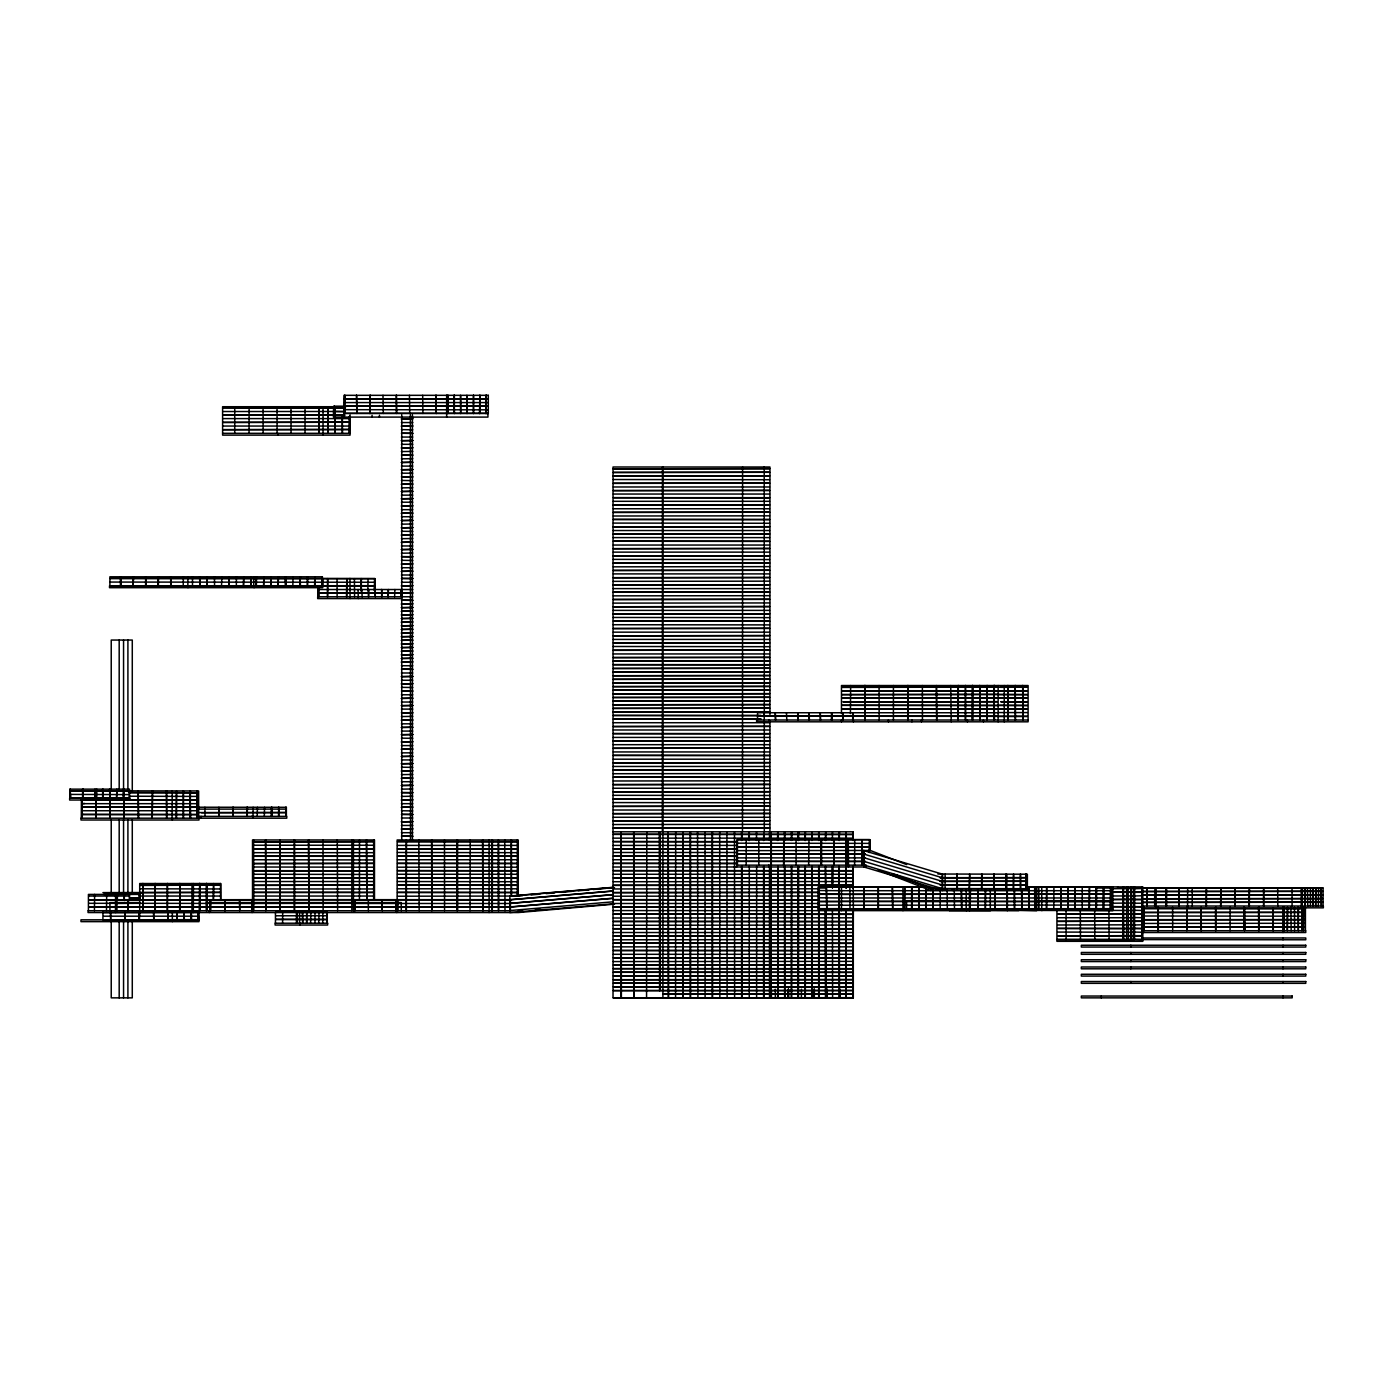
<?xml version="1.0" encoding="UTF-8"?>
<svg xmlns="http://www.w3.org/2000/svg" width="1393" height="1393" viewBox="0 0 1393 1393"><rect width="100%" height="100%" fill="white"/><g stroke="black" fill="none" stroke-linecap="round" stroke-linejoin="round"><path stroke-width="1.5" d="M129.566 798.224L129.566 789.152L70.016 789.152L70.538 798.224L70.19 789.152L70.016 798.224M81.995 818.196L81.995 799.338M82.971 798.224L82.622 789.152L82.587 798.241M94.428 910.743L94.637 894.41M96.1 799.338L96.117 818.196M106.477 910.743L106.704 894.41M109.803 789.152L109.943 798.224L109.559 789.152M109.96 818.179L110.239 799.338L110.151 818.179M110.535 919.815L110.535 911.44L110.813 919.815M117.151 900.244L117.151 894.41M124.308 894.41L124.343 900.54L124.047 894.41M125.126 919.815L125.196 911.44M139.126 919.815L139.509 912.554L139.492 919.815M139.492 892.6L139.439 900.261L139.196 892.6M142.974 883.528L142.8 910.743L142.835 883.528M145.865 576.806L145.952 585.896M152.586 790.963L152.237 818.179L152.377 790.963M153.456 911.44L153.77 919.815L153.77 911.44M154.989 883.528L155.337 910.743M158.489 576.806L158.332 585.896L158.123 576.806M166.376 790.963L166.655 818.196L166.638 790.963M171.026 576.806L171.043 585.878M176.511 818.179L176.511 790.963L176.18 818.196M177.12 919.815L177.259 911.44L177.05 919.815M179.61 910.743L179.976 883.528M183.493 818.179L183.476 790.963M183.98 919.815L184.259 911.44M184.102 911.44L184.346 919.815M191.99 910.743L191.99 883.528M192.495 585.878L192.495 576.806M199.391 910.743L199.756 883.528L199.721 910.743M199.861 576.806L199.861 585.896L199.634 576.806M206.356 910.743L206.686 883.528M210.117 910.743L210.169 899.669M210.447 899.861L210.308 910.743L210.239 899.861M213.268 900.244L213.599 883.528L213.529 900.244M221.522 585.878L221.87 576.806M223.42 418.596L349.399 418.596M224.952 899.861L224.761 910.743L224.726 899.843M229.201 576.806L228.818 585.896M234.721 433.31L234.738 407.905M239.474 899.861L239.718 910.743L239.666 899.861M243.427 585.878L243.775 576.806L243.496 585.878M249.051 433.31L249.121 407.905M253.561 839.962L253.805 910.569M257.217 816.368L257.409 807.296M263.138 433.31L263.068 407.905M271.757 816.368L271.757 807.296M277.103 433.31L277.033 407.905M278.844 816.368L278.844 807.296M280.063 910.743L280.167 839.962L279.836 910.743M290.998 407.905L291.067 433.31M292.843 585.878L293 576.806M294.341 910.743L294.306 839.962M294.567 910.743L294.532 839.962M300.383 576.806L300 585.878M302.594 923.211L302.507 912.45L302.769 923.211M305.032 433.31L305.032 407.905M306.86 923.228L306.686 912.45L306.53 923.211M310.569 923.211L310.918 912.45M318.597 596.779L318.492 586.697L318.771 596.779M319.189 433.31L318.91 407.905L319.276 433.31M322.114 576.806L322.271 585.896L321.887 576.806L322.271 585.896L322.41 576.806L109.89 576.806L109.89 585.878M322.706 923.211L322.863 912.45M323.002 839.962L323.124 910.743M326.78 912.45L327.111 923.211L327.111 912.45L326.972 923.211L326.885 912.45L275.779 912.154L326.937 912.154L326.763 923.211L327.042 912.45M327.372 596.779L327.703 578.617M327.634 578.617L327.703 596.779M328.069 433.31L327.877 407.888L328.139 433.31M334.477 406.216L334.372 415.288L334.146 406.216M334.964 433.31L334.982 407.905L334.999 433.31L335.313 416.368M337.28 839.962L337.611 910.743M342.103 416.368L342.382 433.31L342.417 416.368M344.367 417.099L344.663 395.316M346.474 596.779L346.805 578.617L346.84 596.779M349.208 433.31L349.556 416.368M349.434 416.368L349.399 433.119M351.837 910.743L351.907 839.962M354.571 596.779L354.414 578.617M360.961 590.719L361.344 578.617L361.327 590.719M361.867 589.518L362.128 596.779M368.065 578.617L367.804 590.719M368.379 596.779L368.431 589.518M368.344 910.743L368.344 899.861M370.05 413.477L370.277 395.316M369.859 413.477L370.085 395.316M373.637 900.017L373.829 839.962M375.1 589.518L375.309 596.779L374.839 578.617L374.578 590.719L374.525 578.617L110.256 578.443L375.083 578.617L375.083 590.719M374.856 578.617L374.491 590.719M381.63 596.779L381.63 589.518M381.856 596.761L381.717 589.518M382.988 395.316L383.319 413.46M388.125 596.761L388.368 589.5L388.264 596.779M395.804 910.743L396.169 899.861M396.535 395.316L396.552 413.477L396.187 395.316M406.164 910.743L406.373 839.962L406.39 910.743M418.805 839.962L419.154 910.743M422.688 395.316L422.897 413.477M444.559 910.743L444.489 839.962M447.762 413.46L447.762 395.316M448.058 395.316L447.971 413.46M454.188 395.316L454.31 413.477L454.118 395.316M457.392 839.962L457.322 910.743L457.444 839.962M466.881 413.477L466.881 395.316L467.177 413.46M470.016 910.743L470.242 839.962M473.446 413.477L473.463 395.316M473.533 413.477L473.533 395.316M479.523 413.46L479.854 395.316L479.854 413.477M479.732 413.46L479.889 395.316M485.861 413.477L486.227 395.316M492.304 910.743L492.408 839.962M498.607 910.743L498.433 839.962L498.45 910.743M504.719 839.962L504.997 910.743M509.855 910.569L612.711 901.846M612.711 903.848L509.855 912.554L509.855 896.047L612.711 887.341M511.388 895.943L511.388 839.962M517.517 895.734L517.726 839.962M397.51 896.221L518.283 896.047M769.946 714.539L769.946 467.003L613.024 467.003L613.024 997.858L853.3 997.858L853.3 909.437L853.108 997.858M613.338 932.526L852.916 932.526M634.007 831.795L633.937 997.858L633.676 831.795M646.561 997.858L646.787 831.795M659.568 990.51L659.533 831.795L659.829 990.51M662.354 831.795L662.459 467.003M675.57 997.858L675.675 831.795M683.214 997.858L683.232 831.795M690.562 997.858L690.249 831.795M697.91 997.858L697.545 831.795M712.589 997.858L712.223 831.795M726.902 831.795L727.129 997.858M734.616 997.858L734.494 831.795M741.807 831.795L741.807 840.432L741.929 831.795M742.486 831.795L742.591 467.003M746.248 839.735L746.195 865.14M749.242 997.858L749.295 866.307M749.155 840.432L749.155 831.795L748.929 840.432M758.802 865.14L758.75 839.735M763.973 997.858L763.973 866.307M763.973 840.432L763.764 831.795L763.608 840.432M764.304 831.795L764.304 721.052M764.304 714.539L764.217 467.003M770.834 866.307L770.973 997.858M770.834 840.432L770.834 831.795M771.165 831.795L771.008 865.14L770.973 831.795L771.287 865.14L771.356 839.735M771.182 997.858L771.182 866.307M778.008 997.858L777.869 866.307M778.025 840.432L778.025 831.795M783.911 839.735L783.58 865.14M784.485 866.307L784.625 997.858M784.485 840.432L784.485 831.795M784.834 997.858L784.851 866.307M784.851 840.432L784.694 831.795M788.525 989.239L788.473 997.858L788.386 989.239M796.117 865.14L796.082 839.735M798.137 866.307L798.206 997.858L798.502 866.307M798.137 840.432L798.381 831.795L798.276 840.432M798.468 997.858L798.346 866.307M801.393 997.858L801.445 989.239M805.102 866.307L805.189 997.858L804.962 866.307M804.962 840.432L804.962 831.795M805.328 997.858L805.328 866.307M805.328 840.432L805.328 831.795L805.171 840.432M808.985 839.735L808.636 865.14M809.333 720.007L809.246 712.746M818.684 997.858L818.701 866.307M818.701 840.432L818.701 831.795M818.98 997.858L818.84 866.307M818.98 840.432L818.858 831.795M821.4 865.14L821.522 839.735M825.44 910.848L825.805 997.858L825.805 910.848M825.718 888.02L825.457 866.394M825.579 840.449L825.718 831.795L825.44 840.449M826.954 997.858L827.059 989.239L827.129 997.858M827.268 997.858L827.268 989.239M831.499 720.007L831.725 712.746L831.83 720.007M832.405 909.437L832.596 997.858M832.405 887.881L832.405 866.307M832.405 840.432L832.474 831.795M839.457 997.858L839.3 909.437M839.3 866.307L838.934 908.845M839.3 840.432L839.422 831.795M839.962 989.239L840.188 997.858M846.056 887.881L846.056 866.307L846.282 887.881M846.056 840.432L846.247 831.795L846.631 865.14L846.648 839.735M846.561 865.14L846.544 839.735L846.596 865.14M849.991 908.863L849.887 887.08M850.426 713.547L850.635 685.53M853.108 887.881L853.108 866.307L853.352 908.863M854.588 865.14L854.727 839.735M862.128 839.735L862.197 865.14M863.956 887.08L864.217 908.845M863.904 850.635L942.608 874.212L942.608 890.545L863.904 866.968L863.904 850.444M864.757 720.007L865.088 685.53M869.493 852.446L869.563 839.561L737.419 839.561L737.419 865.14M878.112 908.845L878.391 887.08M878.252 887.08L878.443 908.863M879.157 720.007L879.07 685.53M893.435 685.53L893.418 720.007M904.684 887.08L904.545 908.863L904.754 887.08M907.748 685.53L907.748 720.007L908.027 685.53M912.311 887.08L911.649 908.863L911.631 887.08M911.927 908.845L912.223 887.08M922.445 720.007L922.375 685.53M926.136 887.08L926.223 908.845L926.066 887.08L818.074 887.08L818.074 908.863L1112.815 908.863M932.944 889.065L932.944 908.863L933.171 889.065M936.618 720.007L936.444 685.53L936.775 720.007M940.275 889.047L940.171 908.863M945.098 888.734L945.116 874.212M947.31 908.845L947.153 889.065M950.74 685.53L951.227 721.818M957.113 888.734L957.026 874.212L957.391 888.734M958.332 685.53L958.245 720.007L958.192 685.53M965.401 685.53L965.471 720.007L965.523 685.53M969.389 888.734L969.685 874.212L969.319 888.734M970.486 889.065L970.155 908.863L970.19 889.047M978.06 889.047L977.99 908.863L977.712 889.047M981.682 874.212L981.63 888.734L981.961 874.212M985.251 908.845L985.339 889.065M987.045 685.53L986.853 720.007L987.202 685.53M990.475 908.863L990.475 910.674L613.338 910.569M993.871 888.734L994.167 874.212M994.968 908.845L994.706 889.047L994.759 908.845M996.726 910.291L1112.815 910.674L1112.815 887.08L1026.954 887.08M988.212 908.845L1007.331 908.898L1007.278 889.065L1007.331 910.709M1007.975 685.53L1007.905 720.007M1007.818 720.007L1007.766 685.53M1013.599 888.734L1013.651 874.212M1014.609 908.863L1014.487 889.047M1015.218 685.53L1015.497 720.007M1020.355 874.212L1020.529 888.734L1020.564 874.212M1021.557 889.047L1021.922 908.863L1021.574 889.065M1022.793 685.53L1023.002 720.007L1022.636 685.53M1029.061 908.863L1029.131 887.08M1038.621 887.08L1038.795 908.863M1046.805 887.08L1046.526 908.863L1046.526 887.08M1053.77 908.845L1053.909 887.08M1060.926 908.863L1061.083 887.08L1060.735 908.845M1066.063 910.047L1066.115 939.509M1067.891 908.863L1067.909 887.08M1067.926 886.888L1068.083 908.863M1074.978 887.08L1075.274 908.863L1075.135 887.08M1080.463 939.509L1080.306 910.047M1089.169 908.845L1089.465 887.08L1089.396 908.863M1094.672 910.047L1094.811 939.509M1096.169 886.888L1096.274 908.863L1096.552 887.08M1103.656 887.08L1103.656 908.845M1108.915 910.047L1109.107 939.509M1110.534 887.08L1110.395 908.863L1110.674 887.08M1123.176 886.888L1123.507 939.509L1123.507 886.871M1128.121 886.888L1128.382 939.509M1131.569 939.509L1131.464 886.888M1134.233 939.509L1134.459 886.888L1134.529 939.509M1133.885 939.335L1142.225 939.509L1142.26 886.888L1141.912 939.509M1143.618 930.716L1143.984 907.226M1143.966 930.716L1143.862 907.226M1154.884 906.025L1154.901 887.881M1158.001 930.716L1158.332 907.226M1172.697 930.716L1172.593 907.226M1179.192 906.025L1179.175 887.881M1192.269 906.025L1192.199 887.881M1201.323 930.716L1201.132 907.226L1201.114 930.716M1206.408 906.025L1206.53 887.881M1215.828 930.716L1215.828 907.226M1220.756 906.025L1220.843 887.881L1220.616 906.025M1230.071 930.716L1230.141 907.226M1244.454 907.226L1244.454 930.716L1244.228 907.226M1249.033 906.025L1249.399 887.881L1249.329 906.025M1258.854 907.226L1258.854 930.716L1258.68 907.226M1263.608 906.025L1263.643 887.881L1263.677 906.025M1273.115 930.716L1273.306 907.923M1277.816 906.025L1277.677 887.881M1283.806 930.716L1283.771 907.226M1283.998 930.716L1283.998 907.226M1287.411 907.226L1287.341 930.716L1287.602 907.226M1290.893 907.226L1291.154 930.716M1292.095 906.025L1292.025 887.881M1298.102 907.226L1298.346 930.716L1298.433 907.226M1301.776 907.226L1301.898 930.716L1302.02 907.226M1302.229 906.025L1302.368 887.881L1302.072 906.025M1303.378 930.716L1303.709 907.226M1304.928 906.025L1304.701 887.881M1310.413 906.025L1310.413 887.881M1312.99 887.881L1313.164 906.025L1313.059 887.881M1315.915 887.881L1315.549 906.025M1318.335 906.025L1318.596 887.881M1321.052 887.881L1321.33 906.025L1321.243 887.881M102.647 798.224L102.629 789.152M116.524 798.224L116.89 789.152L116.594 798.224M117.256 900.244L117.273 894.41L117.447 900.244M124.221 818.179L124.186 798.224M133.502 576.806L133.014 585.878L133.589 576.806M207.296 576.806L207.069 585.878L206.965 576.806M220.494 883.528L220.582 900.278M232.979 816.368L233.119 807.296M256.208 585.878L256.225 576.806M264.304 816.368L264.566 807.296M307.661 576.806L307.453 585.896L307.383 576.806M314.592 585.878L314.818 576.806L314.975 585.878M354.257 899.861L354.606 910.743L354.379 899.669M764.078 712.746L764.304 720.024M843.131 720.007L843.131 712.746M1036.618 908.898L1036.618 910.709L1019.537 910.325M1082.222 908.863L1082.222 887.08M1096.413 908.845L1096.378 887.08M94.985 798.224L95.02 789.135L95.142 798.224M127.79 899.861L127.825 910.743M158.14 585.878L158.175 576.806M183.214 585.896L183.371 576.806M214.574 585.896L214.452 576.806M218.858 816.368L218.893 807.296L219.084 816.368M263.538 585.878L263.886 576.806L263.712 585.878M286.053 807.296L285.948 816.194M296.796 923.211L296.831 910.743M401.48 596.779L401.515 589.518M454.327 413.46L454.379 395.316M786.801 720.007L786.453 712.746M70.434 798.224L70.19 789.152M139.23 919.815L139.317 910.743M145.603 585.878L145.656 576.806M271.182 585.878L270.799 576.806L270.817 585.878M271.478 816.368L271.478 807.296M394.619 596.779L394.881 589.518M820.599 720.007L820.268 712.746L820.303 720.007M236.34 585.878L236.427 576.806M285.826 816.368L285.861 807.296M797.806 712.746L798.085 720.024M809.054 720.007L809.037 712.746M401.236 596.779L401.358 589.518M518.283 896.221L522.567 895.664M531.116 894.933L539.666 894.184M546.091 893.61L554.64 892.878M561.066 892.304L571.757 891.381M578.165 890.806L588.856 889.883M593.139 889.5L605.972 888.386M610.238 888.02L614.522 887.637M518.283 910.743L522.567 910.378M535.4 909.246L539.666 908.88M614.522 904.161L518.283 912.554L88.055 912.554L88.055 910.743L510.413 910.743L510.413 900.244M509.855 896.221L612.711 887.515M509.855 899.669L612.711 890.963M509.855 899.861L612.711 891.137M509.855 903.308L612.711 894.602M509.855 903.482L612.711 894.776M509.855 906.93L612.711 898.224M509.855 907.122L612.711 898.398M247.083 807.296L247.118 816.368L247.432 807.296M123.455 789.152L123.455 798.224M961.64 908.863L961.379 889.065L961.727 908.845M1130.803 939.509L1130.942 886.888M278.548 816.368L278.704 807.296M282.587 923.211L282.675 912.45M682.866 831.795L682.866 997.858M814.33 997.858L814.365 989.239M741.581 831.795L741.581 840.432M846.056 831.795L845.917 840.432M1013.32 888.734L1013.46 874.212M954.484 908.863L954.257 889.047M1038.429 908.863L1038.429 887.08M756.608 997.858L756.643 866.307M251.088 585.878L251.088 576.806M1034.651 887.08L1034.773 908.863L1034.877 887.08M1166.237 906.025L1166.568 887.881M852.795 997.858L852.882 909.437M409.438 395.316L409.716 413.46M460.613 413.477L460.561 395.316L460.752 413.477M360.926 578.617L360.996 590.719L361.257 578.617M250.74 585.878L250.897 576.806M337.123 596.779L337.071 578.617M705.032 831.795L705.102 997.858M1060.717 887.08L1061.083 908.845M124.83 919.815L124.83 911.44M1007 908.863L1007.174 889.047M791.45 997.858L791.659 866.307M204.893 807.296L205.015 816.368M659.742 831.795L659.794 990.51M690.493 831.795L690.284 997.858M756.521 831.795L756.486 840.432M869.615 839.735L869.267 852.446M1126.641 886.888L1126.624 941.32M1014.417 908.863L1014.296 889.065M1315.758 906.025L1315.688 887.881M712.241 997.858L712.45 831.795M775.379 997.858L775.257 989.239M777.712 997.858L777.799 866.307L777.903 997.858M788.316 997.858L788.159 989.239M972.749 685.53L972.627 720.007M852.864 831.795L853.3 840.432L853.108 831.795L613.024 831.795M359.498 839.962L359.446 900.017M783.702 839.735L783.824 865.14M993.958 874.212L994.097 888.734M1117.552 886.888L1117.83 887.881L1323.054 887.881L1323.054 906.025M155.145 910.743L155.285 883.528M457.322 910.743L457.13 839.962L457.479 910.743M1206.216 906.025L1206.268 887.881M919.084 908.845L919.119 887.08M668.327 997.858L668.257 831.795L668.536 997.858M741.651 997.858L741.598 866.307M839.195 997.858L839.091 909.437M197.388 790.963L197.388 818.196M373.637 839.962L373.829 900.017M1305.102 887.881L1304.997 906.025L1305.189 887.881M1307.435 887.881L1307.783 906.025M1178.809 906.025L1178.966 887.881L1179.105 906.025M863.939 908.863L864.235 887.08M1028.835 908.845L1028.905 887.08M318.684 923.211L319.032 912.45M1215.567 930.716L1215.567 907.226M1294.619 930.716L1294.48 907.226M344.942 395.316L344.802 413.46M102.908 789.152L102.96 798.224M253.004 816.194L251.82 816.194M719.676 831.795L719.85 997.858M1015.271 720.007L1015.271 685.53M84.538 803.482L81.804 803.674L198.311 803.674M172.088 810.743L170.677 810.743M83.005 814.383L81.804 814.557L198.311 814.557L81.804 814.383M183.284 818.196L183.267 790.963M985.478 908.845L985.582 889.047M957.165 874.212L957.252 888.734M256.051 903.308L252.917 903.308M314.975 923.211L314.975 912.45M621.382 997.858L621.086 831.795M345.812 406.721L222.601 406.721L222.601 435.121L350.078 435.121L350.078 414.905M344.646 407.836L223.42 407.714L344.646 408.027M344.646 411.475L223.42 411.527M344.646 411.649L334.216 411.475M344.367 413.286L487.933 413.286L487.933 417.099L333.432 417.099L333.589 406.721M344.646 415.097L223.42 414.975L344.646 415.288M223.42 426.049L349.399 426.049M222.601 433.31L350.078 433.31M401.393 444.315L412.781 444.315M401.393 466.098L412.781 466.098M613.338 486.975L769.563 486.975M613.338 508.758L769.563 508.758M613.338 530.524L769.563 530.524M401.393 545.952L412.781 545.952M401.393 567.735L412.781 567.735M374.682 582.257L110.256 582.065M374.682 585.704L110.256 585.878M374.682 585.878L109.507 585.878L109.507 587.689L322.758 587.689L322.758 585.878M318.335 589.518L412.781 589.518M358.193 592.965L318.335 592.965L358.193 593.139M401.706 598.59L317.674 598.59L317.674 596.779L412.781 596.779M613.338 610.378L769.563 610.378M613.338 632.161L769.563 632.161M613.338 653.944L769.563 653.944M401.393 680.254L412.781 680.254M998.572 687.167L1027.355 687.167L1000.505 687.341M998.624 690.98L1027.355 690.789L842.33 690.98L997.284 690.789M998.572 694.428L1027.355 694.602L997.876 694.602M998.868 698.05L1027.355 698.241L997.545 698.241M1001.045 701.689L1027.355 701.863L1000.87 701.863M401.393 702.037L412.781 702.037M999.356 705.311L1027.355 705.485L842.33 705.311L997.284 705.485M998.119 708.933L1027.355 708.933L998.328 709.124M997.91 712.572L1027.355 712.572M761.031 715.462L613.338 715.462L761.031 715.654M761.031 719.101L613.338 719.101L761.031 719.276M1028.104 720.007L756.625 720.007L756.625 721.818L1028.104 721.818L1028.104 685.53L841.476 685.53L841.476 713.547M401.393 723.82L412.781 723.82M613.338 744.68L769.563 744.68M613.338 766.463L769.563 766.463M613.338 788.246L769.563 788.246M129.009 796.221L198.311 796.413M70.381 798.224L129.166 798.224M401.393 803.674L412.781 803.674M198.607 809.107L285.948 809.107M199.286 812.554L285.948 812.554L201.497 812.746M197.527 816.368L286.766 816.368L286.766 818.196L80.986 818.196L80.986 820.007L198.99 820.007L198.99 818.196M401.393 825.44L412.781 825.44M852.916 834.337L613.338 834.337L852.916 834.529M852.916 838.151L613.338 838.151M869.563 843.374L737.663 843.183M517.552 845.412L397.51 845.412M737.28 845.412L613.338 845.412M517.552 848.859L397.51 848.859L517.552 849.034M737.28 848.859L613.338 848.859L737.28 849.034M517.552 852.673L397.51 852.481M737.28 852.481L613.738 852.499M865.297 854.083L737.663 854.083L865.297 854.257M517.552 856.12L397.51 856.12L517.552 856.295M737.28 856.12L613.338 856.12L737.28 856.295M737.663 857.879L865.297 857.879M517.552 859.742L397.51 859.742M737.28 859.742L613.338 859.742M865.297 861.344L737.663 861.344L865.297 861.518M517.552 863.381L397.51 863.381L517.552 863.556M737.28 863.381L613.338 863.381L737.28 863.556M866.307 865.14L736.671 865.14L736.671 866.968M517.552 867.195L397.51 867.195M866.307 866.968L613.338 867.003M517.552 870.642L397.51 870.642L517.552 870.817M852.916 870.642L613.338 870.642L852.916 870.817M937.907 874.02L1027.372 874.212L1027.372 888.734M517.552 874.264L397.51 874.264M852.916 874.264L613.338 874.264M940.24 877.66L1027.007 877.66L940.24 877.834M517.552 877.903L397.51 877.903L517.552 878.078M852.916 877.903L613.338 877.903L852.916 878.078M940.24 881.281L1027.007 881.281L940.24 881.473M517.552 881.717L397.51 881.525M852.916 881.525L613.338 881.717M940.24 884.921L1027.007 884.921L940.24 885.095M517.552 885.164L397.51 885.164L517.552 885.339M852.916 885.339L613.338 885.339L852.916 885.164M926.032 886.888L818.823 886.888L818.805 908.863M1026.954 886.888L1142.817 886.888L1142.817 941.32L1056.921 941.32L1056.921 910.047M826.31 888.02L818.98 888.02L818.98 908.671M1095.786 888.02L1110.97 888.02L1110.97 905.85M896.552 875.187L930.924 888.542L1027.007 888.734M1111.057 888.699L1133.014 888.508M1133.885 888.699L1142.068 888.508M517.552 888.786L397.51 888.786M613.338 888.96L819.432 888.786M818.823 890.527L841.929 890.702M1111.057 892.147L1133.014 892.147L1111.057 892.321M1133.885 892.147L1142.068 892.147M517.552 892.408L397.51 892.408L517.552 892.6M1133.885 892.321L1142.068 892.321M102.925 892.6L220.39 892.408L140.066 892.6M353.282 892.6L374.09 892.408L252.917 892.408L353.282 892.408M140.85 893.505L119.189 893.505L119.189 819.85M140.049 894.236L103.744 894.41M818.823 894.149L841.929 894.149M140.049 894.41L88.421 894.41L88.421 910.743M818.823 894.341L841.929 894.341M1111.057 895.96L1133.014 895.96M1133.885 895.96L1142.068 895.769M129.357 897.858L140.049 897.858M818.823 897.788L841.929 897.963M129.357 898.05L140.049 898.05M1111.057 899.408L1133.014 899.408L1111.057 899.582M1133.885 899.408L1142.068 899.408M139.631 899.669L88.786 899.861L139.648 899.861M251.976 899.669L140.066 899.861L252.272 899.861M511.423 899.669L252.917 899.669L511.423 899.861M613.338 899.669L819.432 899.861L613.738 899.686M1133.885 899.582L1142.068 899.582M141.024 900.244L116.333 900.244L116.42 910.743M142.504 900.244L218.388 900.244M398.154 900.244L354.31 900.244L354.379 910.743M967.021 900.679L906.547 900.679L906.547 908.863M1040.449 900.679L1111.718 900.679L1111.214 908.845M818.823 901.41L841.929 901.41M1111.962 901.41L842.312 901.41L1111.962 901.602M818.823 901.602L841.929 901.602M139.753 902.577L109.925 902.577L109.925 910.743M207.94 902.577L401.271 902.577L401.271 910.743M1111.057 903.221L1133.014 903.03M1133.885 903.221L1142.068 903.221M116.089 903.308L88.786 903.308M116.42 903.482L139.631 903.308M251.82 903.482L140.066 903.308M252.917 903.482L353.282 903.308M354.379 903.482L396.5 903.482M818.823 905.224L841.929 905.05M1111.962 905.05L842.312 905.224M116.089 906.93L88.786 906.93L116.089 907.122M116.42 906.93L139.631 906.93M251.82 906.93L140.066 906.93L251.82 907.122M252.917 906.93L353.282 906.93L252.917 907.122M354.379 906.93L396.5 906.93L354.379 907.122M116.42 907.122L139.631 907.122M1141.894 907.836L1323.35 907.836L1323.35 906.025L1142.643 906.025M818.823 908.671L841.929 908.671M1111.962 908.671L842.312 908.863M1142.556 908.758L1305.084 908.933M1133.885 910.291L1142.068 910.482M198.311 912.38L103.744 912.554M1142.556 912.38L1305.084 912.38L1142.556 912.554M1133.885 913.93L1142.068 913.93M852.916 914.191L613.338 914.191L852.916 914.383M1133.885 914.104L1142.068 914.104M326.937 915.776L275.779 915.776M103.744 916.194L198.311 916.194M1142.556 916.002L1305.084 916.194M1057.775 917.726L1133.014 917.726M1133.885 917.552L1142.068 917.726M852.916 917.83L613.338 918.004M326.937 919.415L275.779 919.415L326.937 919.589M198.311 919.641L103.744 919.815M1142.556 919.641L1305.084 919.641L1142.556 919.815M198.99 919.815L80.986 919.815L80.986 921.644L198.99 921.644L198.99 911.44M1133.885 921.191L1142.068 921.191M1133.885 921.365L1142.068 921.365M1142.556 923.455L1305.084 923.263M1133.885 924.987L1142.068 924.813M852.916 925.091L613.338 925.265M852.916 928.713L613.338 928.713L852.916 928.887M1142.051 930.716L1305.763 930.716L1305.763 932.526L1141.616 932.526M1133.885 932.074L1142.068 932.248M1133.885 935.696L1142.068 935.696M852.916 935.974L613.338 935.974L852.916 936.148M1133.885 935.887L1142.068 935.887M1141.616 937.977L1305.763 937.977L1305.763 939.787L1056.921 939.509M1057.775 939.509L1133.014 939.509M852.916 939.596L613.338 939.787M852.916 946.857L613.338 946.857M852.916 950.496L613.338 950.496L852.916 950.67M613.338 954.309L852.916 954.309M852.916 957.757L613.338 957.757L852.916 957.931M852.916 961.379L613.338 961.57M852.916 968.64L613.338 968.64L852.916 968.814M852.916 972.279L613.338 972.279L852.916 972.453M852.916 975.901L613.338 975.901L852.916 976.075M852.916 979.523L613.338 979.714L852.916 979.714M852.916 983.162L613.338 983.162L852.916 983.336M852.916 986.784L613.338 986.784L852.916 986.975M852.916 990.423L613.338 990.597L852.916 990.597M662.807 994.045L852.916 994.045M662.807 994.236L852.916 994.236M852.916 997.684L613.338 997.858M81.647 818.179L81.769 799.338M179.714 883.528L179.906 910.743M949.991 910.587L1018.823 910.674M791.52 997.858L791.45 866.307M839.335 831.795L839.091 840.432M1123.176 939.509L1123.315 886.888M1158.071 930.716L1158.21 907.226L1158.367 930.716M1103.308 908.863L1103.569 887.08M199.652 883.528L199.687 910.743L199.721 883.528M825.579 888.02L825.44 866.394M1258.68 930.716L1258.593 907.226M1303.465 930.716L1303.587 907.226M170.677 576.806L170.747 585.896M864.74 685.53L865.036 720.007L865.001 685.53M863.904 854.083L942.608 877.834M863.904 857.705L942.608 881.473M863.904 861.344L942.608 885.095M863.904 864.966L942.608 888.734M906.651 864.6L870.259 850.444L737.663 850.635M892.513 873.794L930.924 888.734L1027.755 888.734L1027.755 890.545M878.356 870.103L930.924 890.545L930.924 888.542M401.184 589.5L401.393 596.587M797.858 712.746L797.928 720.007M831.586 712.746L831.638 720.007M368.675 589.518L368.727 596.779M232.997 807.296L233.049 816.368M1103.395 887.08L1103.465 908.863M1021.887 889.065L1021.905 908.863M318.44 586.697L318.335 596.587M129.166 790.963L70.381 790.789L198.642 790.963L198.642 818.196M1322.741 887.881L1118.562 887.881M1305.415 907.226L1305.415 930.716M1301.654 906.025L1301.654 907.836M1301.219 887.689L1301.219 906.025M1283.023 930.716L1283.023 932.526M1283.023 937.977L1283.023 939.787M1283.023 945.238L1283.023 947.048M1283.023 952.481L1283.023 954.309M1283.023 959.742L1283.023 961.57M1283.023 967.003L1283.023 968.814M1283.023 974.264L1283.023 976.075M1283.023 981.525L1283.023 983.336M1283.023 996.047L1283.023 997.858M1282.814 907.226L1282.814 930.716M1273.115 907.923L1273.324 930.716M1187.654 887.881L1187.567 907.836M1156.138 887.881L1156.138 907.836M1154.675 895.438L1154.675 905.85M1133.623 886.888L1133.623 941.32M1133.014 910.482L1057.775 910.291M1133.014 924.813L1057.775 924.987M1133.014 932.248L1057.775 932.074M1130.82 945.238L1130.82 947.048M1130.82 952.481L1130.82 954.309M1130.82 959.742L1130.82 961.57M1130.82 967.003L1130.82 968.814M1130.82 981.525L1130.82 983.336M1111.962 890.702L842.312 890.702M1111.962 897.963L842.312 897.963M1101.271 996.047L1101.271 997.858M1041.894 908.863L1041.894 910.674M1041.738 887.08L1041.738 908.863M1036.444 887.08L1036.444 908.863M1006.617 874.212L1006.826 890.545M1004.231 685.53L1004.231 721.818M998.137 685.53L998.137 721.818M997.284 712.746L757.548 712.746L757.548 720.007M990.301 889.047L990.301 908.863M983.423 720.007L983.423 721.818M969.598 908.863L969.598 910.674M969.441 889.047L969.441 908.863M967.386 720.007L967.386 721.818M966.376 908.863L966.376 910.674M966.202 889.047L966.202 908.863M952.29 888.734L952.29 890.545M949.434 908.863L949.434 910.674M942.225 874.63L942.225 888.734M921.452 720.007L921.452 721.818M911.927 720.007L911.927 721.818M902.977 887.08L902.977 910.674M888.403 720.007L888.403 721.818M869.911 850.444L869.911 839.735L737.054 839.735L737.054 865.14M863.66 850.444L863.66 864.966M861.849 839.735L861.849 865.14M853.352 720.007L853.352 721.818M853.038 712.746L853.038 720.007M852.882 831.795L852.969 840.432M852.882 866.307L852.969 887.881M852.708 712.746L852.708 720.007M848.476 866.968L848.285 839.561M846.422 839.735L846.3 865.14M845.917 866.307L845.917 887.881M845.917 909.437L845.917 997.858M841.476 720.007L841.476 721.818M841.476 887.08L841.476 910.674M839.091 866.307L839.091 887.881M819.432 896.047L613.338 896.221M819.432 903.482L613.338 903.482M818.387 908.863L818.387 910.674M798.485 831.795L798.485 840.432M771.409 990.597L771.409 997.858M769.946 721.052L769.946 831.795M769.563 479.714L613.338 479.523M769.563 494.045L613.338 494.045M769.563 501.306L613.338 501.306M769.563 515.828L613.338 516.002M769.563 523.263L613.338 523.089M769.563 537.611L613.338 537.611M769.563 545.046L613.338 545.046M769.563 552.133L613.338 552.133M769.563 559.568L613.338 559.377M769.563 566.638L613.338 566.829M769.563 573.899L613.338 573.899M769.563 581.16L613.338 581.351M769.563 588.612L613.338 588.612M769.563 595.682L613.338 595.856M769.563 602.943L613.338 603.117M769.563 617.639L613.338 617.465M769.563 624.9L613.338 624.726M769.563 639.422L613.338 639.422M769.563 646.683L613.338 646.491M769.563 722.723L613.338 722.723M769.563 729.984L613.338 729.984M769.563 737.419L613.338 737.419M769.563 751.941L613.338 751.941M769.563 759.202L613.338 759.202M769.563 773.533L613.338 773.724M769.563 780.794L613.338 780.985M769.563 795.507L613.338 795.316M769.563 802.768L613.338 802.577M769.563 810.012L613.338 810.012M769.563 817.273L613.338 817.273M769.563 824.36L613.338 824.534M769.563 831.621L769.528 840.432M769.528 866.307L769.528 997.858M768.814 720.007L768.814 721.818M768.814 865.14L768.814 866.968M763.608 866.307L763.608 997.858M749.295 831.795L749.295 840.432M662.911 467.003L662.911 997.858M633.798 831.795L633.798 997.858M517.952 895.734L517.952 839.962L397.144 839.962L397.144 910.743M517.36 839.962L517.552 896.221M511.266 839.962L511.405 895.943M510.169 903.482L397.51 903.482M489.1 839.962L489.1 912.554M487.933 402.577L344.367 402.577M487.933 409.838L344.367 409.664M446.648 395.142L446.648 417.099M412.781 422.549L401.393 422.549M412.781 429.81L401.393 429.619M412.781 437.054L401.393 437.054M412.781 451.402L401.393 451.576M412.781 458.663L401.393 458.837M412.781 473.185L401.393 473.185M412.781 480.62L401.393 480.446M412.781 487.689L401.393 487.881M412.781 495.142L401.393 495.142M412.781 502.211L401.393 502.211M412.781 509.664L401.393 509.664M412.781 516.733L401.393 516.733M412.781 523.994L401.393 524.168M412.781 531.429L401.393 531.255M412.781 538.516L401.393 538.691M412.781 553.038L401.393 553.213M412.781 560.474L401.393 560.299M412.781 574.996L401.393 574.996M412.781 582.257L401.393 582.257M412.781 665.732L401.393 665.732M412.781 672.993L401.393 672.993M412.781 687.515L401.393 687.341M412.781 694.776L401.393 694.776M412.781 709.107L401.393 709.107M412.781 716.368L401.393 716.559M412.781 731.081L401.393 731.081M412.781 738.325L401.393 738.151M412.781 745.586L401.393 745.586M412.781 752.847L401.393 752.847M412.781 759.934L401.393 759.934M412.781 767.369L401.393 767.195M412.781 774.456L401.393 774.63M412.781 781.717L401.393 781.717M412.781 788.96L401.393 789.152M412.781 796.221L401.393 796.413M412.781 810.935L401.393 810.743M412.781 818.004L401.393 818.004M412.781 832.701L401.393 832.701M412.415 414.835L412.415 839.962M410.378 414.835L410.517 839.962M402.002 589.518L402.002 596.535M401.759 414.835L401.759 839.962M397.841 900.244L397.841 910.743M397.51 910.569L397.353 900.244M396.779 912.554L396.5 899.669M395.873 899.861L395.873 910.743M379.436 415.288L379.436 417.099M374.491 900.017L374.491 839.962L252.516 839.962L252.516 910.743M374.09 845.238L252.917 845.238M374.09 852.673L252.917 852.673M374.09 859.934L252.917 859.742M374.09 867.195L252.917 867.003M374.09 874.456L252.917 874.264M374.09 881.525L252.917 881.525M374.09 888.96L252.917 888.96M374.09 896.047L252.917 896.047M372.07 415.288L372.07 417.099M358.053 589.518L358.297 598.59M354.867 900.244L354.867 910.743M353.979 899.861L353.979 910.743M353.422 839.962L353.422 910.743M349.956 578.443L350.078 598.59M344.367 406.216L487.933 406.025L333.815 406.216L333.815 415.288M342.347 415.288L342.347 417.099M327.268 912.45L327.268 923.211M323.037 406.721L323.037 435.121M323.002 579.227L323.002 585.878M318.004 586.697L318.004 596.779M299.756 923.211L299.756 925.039M299.565 912.45L299.565 923.211M286.366 816.368L286.366 807.296L81.804 807.122L198.311 807.296M277.747 433.31L277.747 435.121M275.448 912.45L275.448 923.211M254.101 585.878L254.101 587.689M253.735 576.806L253.735 585.878M253.265 816.368L253.265 818.196M253.126 807.296L253.004 816.368M252.864 900.244L252.917 910.743M252.098 910.743L252.098 912.554M251.82 899.669L251.82 910.743M220.773 900.278L220.773 883.528L139.7 883.528L139.7 910.743M220.39 888.96L140.066 888.786M220.39 896.047L140.066 896.047M210.674 900.244L210.674 910.743M210.151 900.244L210.169 910.743M209.751 899.861L209.908 910.743M209.333 910.743L209.333 912.554M201.097 816.368L201.097 818.196M198.311 810.743L81.804 810.743M193.54 910.743L193.54 912.554M193.435 883.528L193.331 910.743M187.968 585.878L187.968 587.689M187.863 576.806L187.863 585.878M172.349 818.196L172.349 820.007M172.349 911.44L172.349 921.644M172.227 790.963L172.088 818.196M132.283 791.694L132.283 640.049L111.231 640.049L111.231 789.674M132.283 819.85L132.283 893.505M132.283 922.062L132.283 997.858L111.231 997.858L111.231 921.957M129.967 800.035L129.967 798.224L69.65 798.224L69.65 800.035L198.311 799.861L81.804 800.035M129.566 894.41L129.566 900.54M129.166 794.602L70.381 794.41M129.166 896.047L88.786 896.047M127.912 640.049L127.912 789.518M127.912 819.85L127.912 893.505M127.912 922.062L127.912 997.858M127.877 899.861L127.877 910.743M127.39 798.224L127.39 800.035M123.559 640.049L123.559 789.518M123.559 819.85L123.559 893.505M123.559 922.062L123.559 997.858M119.189 640.049L119.189 789.518M119.189 922.062L119.189 997.858M118.248 798.224L118.248 800.035M116.803 900.244L116.803 910.743M116.054 899.861L116.089 910.743M115.689 910.743L115.689 912.554M115.567 894.41L115.462 910.743M111.231 820.042L111.231 893.766M107.574 798.224L107.574 800.035M102.925 911.44L102.925 919.815M96.918 798.224L96.918 800.035M96.814 789.152L96.709 798.224M81.403 799.338L81.403 818.196M95.786 799.338L96.03 818.196L95.751 799.338M120.808 576.806L120.669 585.878L120.756 576.806M123.994 798.224L123.994 818.179L124.081 798.224M138.203 790.963L138.447 818.196L138.273 790.963M167.386 883.528L167.386 910.743L167.386 883.528M167.735 911.44L168.083 919.815L167.752 911.44M190.11 790.963L190.458 818.196L190.11 790.963M191.416 911.44L191.398 919.815L191.259 911.44M198.119 911.44L198.485 919.815L198.154 911.44M206.477 883.528L206.686 910.743L206.582 883.528M265.558 839.962L265.837 910.743L265.628 839.962M278.461 576.806L278.112 585.896L278.339 576.806M285.408 576.806L285.757 585.878L285.443 576.806M296.57 910.743L296.605 923.211L296.639 910.743M308.584 839.962L308.915 910.743L308.549 839.962M356.504 395.316L356.834 413.477L356.608 395.316M366.498 839.962L366.829 900.017L366.533 839.962M381.926 899.861L382.274 910.743L382.048 899.861M431.604 839.962L431.847 910.743L431.726 839.962M436.009 395.316L436.288 413.46L436.009 395.316M482.64 839.962L482.849 910.743L482.64 839.962M487.933 398.764L344.367 398.955L487.933 398.764M492.217 839.962L492.217 910.743L492.217 839.962M741.807 866.307L741.877 997.858L741.738 866.307M763.764 866.307L763.764 997.858L763.834 866.307M763.764 831.795L763.764 840.432L763.834 831.795M811.997 866.307L812.084 997.858L812.154 866.307M811.997 831.795L811.997 840.432L812.154 831.795M814.139 989.239L814.139 997.858L814 989.239M821.208 839.735L821.33 865.14L821.33 839.735M826.38 887.08L826.763 908.863L826.415 887.08M832.474 866.307L832.474 887.863L832.631 866.307M833.728 839.735L834.007 865.14L833.728 839.735M834.059 839.735L833.954 865.14L834.076 839.735M838.952 887.08L839.3 908.863L838.952 887.08M839.195 887.08L839.091 908.863L839.3 887.08M846.056 909.437L846.23 997.858L846.143 909.437M892.356 887.08L892.687 908.863L892.425 887.08M918.84 887.08L919.032 908.863L918.84 887.08M925.875 887.08L926.066 908.863L925.84 887.08M972.401 685.53L972.401 720.007L972.54 685.53M979.767 685.53L979.975 720.007L979.697 685.53M994.045 685.53L994.376 720.007L994.062 685.53M994.341 685.53L994.184 720.007L994.254 685.53M1006.39 874.212L1006.234 888.734L1006.39 874.212M1025.892 874.212L1026.188 888.734L1025.857 874.212M1147.188 887.881L1146.839 906.025L1147.188 887.881M1166.272 887.881L1166.446 906.025L1166.237 887.881M1186.871 907.226L1186.836 930.716L1186.958 907.226M1235.121 887.881L1234.79 906.025L1235.121 887.881M1244.315 907.226L1244.593 930.716L1244.367 907.226M486.122 395.316L486.14 413.477L486.122 395.316M256.364 576.806L256.329 585.878L256.364 576.806M82.814 789.152L82.779 798.224L82.831 789.152M224.813 899.861L224.969 910.743L224.882 899.861M123.611 789.135L123.559 798.224L123.698 789.152M271.687 807.296L271.618 816.368L271.618 807.296M170.956 576.806L170.886 585.878L170.886 576.806M285.635 576.806L285.565 585.878L285.495 576.806M775.292 712.728L775.57 720.024L775.187 712.746M229.201 585.878L228.974 576.806L229.201 585.878M300.366 585.878L300.139 576.806L300.366 585.878M777.712 831.795L777.642 840.432L777.799 831.795M811.84 831.795L811.788 840.432L811.927 831.795M997.284 716.194L758.489 716.194L1027.355 716.385L997.284 716.385M1234.842 906.025L1234.79 887.881L1234.842 906.025M1146.892 906.025L1146.857 887.881L1146.892 906.025M120.669 585.878L120.547 576.806L120.669 585.878M621.052 831.795L621.069 997.858L620.947 831.795M791.607 831.795L791.52 840.432L791.659 831.795M811.927 997.858L811.788 866.307L811.893 997.858M172.088 792.6L128.556 792.6L198.311 792.774L172.088 792.6M197.249 818.179L197.127 790.963L197.197 818.179M1026.066 874.212L1025.927 888.734L1026.066 874.212M198.346 919.815L198.206 911.44L198.346 919.815M843.183 701.863L997.284 701.689L843.183 701.863M825.579 997.858L825.509 910.848L825.649 997.858M352.499 841.772L252.917 841.772L374.09 841.598L352.499 841.772M256.051 856.12L252.917 856.295L374.09 856.295L256.051 856.12M256.051 870.642L252.917 870.817L374.09 870.817L256.051 870.642M488.299 395.316L344.001 395.316L344.001 413.477L488.299 413.477L488.299 395.316M412.781 418.736L401.393 418.91L412.781 418.736M349.399 422.236L223.42 422.41L349.399 422.236M412.781 425.997L401.393 426.171L412.781 425.997M349.399 429.497L223.42 429.671L349.399 429.497M412.781 433.258L401.393 433.258L412.781 433.432M412.781 440.519L401.393 440.693L412.781 440.519M412.781 447.762L401.393 447.954L412.781 447.762M412.781 455.023L401.393 455.023L412.781 455.215M412.781 462.284L401.393 462.476L412.781 462.284M769.563 468.64L613.338 468.814L769.563 468.64M412.781 469.545L401.393 469.737L412.781 469.545M769.563 472.279L613.338 472.453L769.563 472.279M769.563 475.901L613.338 476.075L769.563 475.901M412.781 476.806L401.393 476.806L412.781 476.998M769.563 483.162L613.338 483.336L769.563 483.162M412.781 484.067L401.393 484.242L412.781 484.067M769.563 490.423L613.338 490.597L769.563 490.423M412.781 491.329L401.393 491.503L412.781 491.329M769.563 497.684L613.338 497.684L769.563 497.858M412.781 498.59L401.393 498.764L412.781 498.59M769.563 504.945L613.338 505.119L769.563 504.945M412.781 505.851L401.393 506.025L412.781 505.851M769.563 512.206L613.338 512.38L769.563 512.206M412.781 513.112L401.393 513.286L412.781 513.112M769.563 519.45L613.338 519.45L769.563 519.641M412.781 520.373L401.393 520.547L412.781 520.373M769.563 526.711L613.338 526.902L769.563 526.711M412.781 527.616L401.393 527.808L412.781 527.616M769.563 533.972L613.338 534.163L769.563 533.972M412.781 534.877L401.393 535.069L412.781 534.877M769.563 541.233L613.338 541.233L769.563 541.424M412.781 542.138L401.393 542.33L412.781 542.138M769.563 548.494L613.338 548.685L769.563 548.494M412.781 549.399L401.393 549.591L412.781 549.399M769.563 555.755L613.338 555.929L769.563 555.755M412.781 556.66L401.393 556.66L412.781 556.852M769.563 563.016L613.338 563.19L769.563 563.016M412.781 563.921L401.393 564.095L412.781 563.921M769.563 570.277L613.338 570.451L769.563 570.277M412.781 571.182L401.393 571.356L412.781 571.182M769.563 577.538L613.338 577.712L769.563 577.538M412.781 578.443L401.393 578.443L412.781 578.617M769.563 584.799L613.338 584.973L769.563 584.799M412.781 585.704L401.393 585.878L412.781 585.704M769.563 592.06L613.338 592.234L769.563 592.06M412.781 592.965L359.046 593.139L412.781 592.965M769.563 599.321L613.338 599.495L769.563 599.321M412.781 600.226L401.393 600.226L412.781 600.4M412.781 603.848L401.393 604.04L412.781 603.848M769.563 606.564L613.338 606.756L769.563 606.564M412.781 607.487L401.393 607.661L412.781 607.487M412.781 611.109L401.393 611.283L412.781 611.109M769.563 613.825L613.338 614.017L769.563 613.825M412.781 614.731L401.393 614.922L412.781 614.731M412.781 618.37L401.393 618.544L412.781 618.37M769.563 621.086L613.338 621.086L769.563 621.278M412.781 621.992L401.393 622.183L412.781 621.992M412.781 625.631L401.393 625.805L412.781 625.631M769.563 628.347L613.338 628.539L769.563 628.347M412.781 629.253L401.393 629.444L412.781 629.253M412.781 632.892L401.393 633.066L412.781 632.892M769.563 635.608L613.338 635.8L769.563 635.608M412.781 636.514L401.393 636.705L412.781 636.514M412.781 640.153L401.393 640.327L412.781 640.153M769.563 642.87L613.338 642.87L769.563 643.044M412.781 643.775L401.393 643.966L412.781 643.775M412.781 647.414L401.393 647.588L412.781 647.414M769.563 650.131L613.338 650.305L769.563 650.131M412.781 651.036L401.393 651.21L412.781 651.036M412.781 654.658L401.393 654.849L412.781 654.658M769.563 657.392L613.338 657.566L769.563 657.392M412.781 658.297L401.393 658.471L412.781 658.297M769.563 661.013L613.338 661.205L769.563 661.013M412.781 661.919L401.393 662.11L412.781 661.919M769.563 664.653L613.338 664.653L769.563 664.827M769.563 668.274L613.338 668.466L769.563 668.274M412.781 669.18L401.393 669.18L412.781 669.371M769.563 671.914L613.338 672.088L769.563 671.914M769.563 675.535L613.338 675.727L769.563 675.535M412.781 676.441L401.393 676.632L412.781 676.441M769.563 679.175L613.338 679.349L769.563 679.175M769.563 682.796L613.338 682.97L769.563 682.796M412.781 683.702L401.393 683.893L412.781 683.702M769.563 686.418L613.338 686.61L769.563 686.418M997.284 687.167L842.33 687.341L997.284 687.167M769.563 690.057L613.338 690.231L769.563 690.057M412.781 690.963L401.393 690.963L412.781 691.137M769.563 693.679L613.338 693.871L769.563 693.679M997.284 694.428L842.33 694.602L997.284 694.428M769.563 697.318L613.338 697.493L769.563 697.318M997.284 698.05L842.33 698.241L997.284 698.05M412.781 698.224L401.393 698.398L412.781 698.224M769.563 700.94L613.338 701.132L769.563 700.94M769.563 704.579L613.338 704.754L769.563 704.579M412.781 705.485L401.393 705.659L412.781 705.485M769.563 708.201L613.338 708.393L769.563 708.201M997.284 708.933L842.33 709.124L997.284 708.933M769.563 711.84L613.338 712.015L769.563 711.84M412.781 712.746L401.393 712.746L412.781 712.92M412.781 720.007L401.393 720.181L412.781 720.007M769.563 726.362L613.338 726.537L769.563 726.362M412.781 727.268L401.393 727.442L412.781 727.268M769.563 733.606L613.338 733.606L769.563 733.798M412.781 734.529L401.393 734.703L412.781 734.529M769.563 740.867L613.338 741.059L769.563 740.867M412.781 741.773L401.393 741.964L412.781 741.773M769.563 748.128L613.338 748.32L769.563 748.128M412.781 749.034L401.393 749.225L412.781 749.034M769.563 755.389L613.338 755.389L769.563 755.581M412.781 756.295L401.393 756.486L412.781 756.295M769.563 762.65L613.338 762.842L769.563 762.65M412.781 763.556L401.393 763.747L412.781 763.556M769.563 769.911L613.338 770.085L769.563 769.911M412.781 770.817L401.393 771.008L412.781 770.817M769.563 777.172L613.338 777.172L769.563 777.346M412.781 778.078L401.393 778.252L412.781 778.078M769.563 784.433L613.338 784.607L769.563 784.433M412.781 785.339L401.393 785.513L412.781 785.339M769.563 791.694L613.338 791.868L769.563 791.694M412.781 792.6L401.393 792.6L412.781 792.774M769.563 798.955L613.338 799.129L769.563 798.955M412.781 799.861L401.393 800.035L412.781 799.861M769.563 806.216L613.338 806.39L769.563 806.216M412.781 807.122L401.393 807.296L412.781 807.122M769.563 813.477L613.338 813.651L769.563 813.477M412.781 814.383L401.393 814.383L412.781 814.557M190.232 818.196L190.336 790.963L190.214 818.179M769.563 820.721L613.338 820.912L769.563 820.721M412.781 821.644L401.393 821.818L412.781 821.644M769.563 827.982L613.338 828.173L769.563 827.982M412.781 828.887L401.393 829.079L412.781 828.887M412.781 836.148L401.393 836.148L412.781 836.34M517.552 841.598L397.51 841.598L517.552 841.772M737.28 841.598L613.338 841.598L737.28 841.772M869.563 846.822L737.663 846.822L869.563 846.996M374.09 848.859L252.917 849.034L374.09 848.859M374.09 863.381L252.917 863.556L374.09 863.381M374.09 877.903L252.917 878.078L374.09 877.903M220.39 885.164L140.066 885.339L220.39 885.164M374.09 885.164L252.917 885.339L374.09 885.164M1322.741 891.328L1141.842 891.503L1322.741 891.328M819.432 892.408L613.338 892.6L819.432 892.408M1111.962 894.149L842.312 894.341L1111.962 894.149M1322.741 894.95L1141.842 895.142L1322.741 894.95M1322.741 898.589L1141.842 898.764L1322.741 898.589M1322.741 902.211L1141.842 902.403L1322.741 902.211M1133.014 906.669L1111.214 906.669L1133.014 906.843M1142.068 906.669L1133.885 906.669L1142.068 906.843M510.169 906.93L397.51 907.122L510.169 906.93M819.432 906.93L613.338 907.122L819.432 906.93M1133.014 913.93L1057.775 914.104L1133.014 913.93M1133.014 921.191L1057.775 921.365L1133.014 921.191M852.916 921.452L613.338 921.452L852.916 921.644M327.616 923.211L275.118 923.211L275.118 925.039L327.616 925.039L327.616 923.211M1305.084 926.902L1142.556 926.902L1305.084 927.076M1133.014 928.435L1057.775 928.435L1133.014 928.626M1142.068 928.435L1133.885 928.435L1142.068 928.626M1133.014 935.696L1057.775 935.887L1133.014 935.696M852.916 943.235L613.338 943.235L852.916 943.409M1305.763 945.238L1081.334 945.238L1081.334 947.048L1305.763 947.048L1305.763 945.238M1305.763 952.481L1081.334 952.481L1081.334 954.309L1305.763 954.309L1305.763 952.481M1305.763 959.742L1081.334 959.742L1081.334 961.57L1305.763 961.57L1305.763 959.742M852.916 965.018L613.338 965.018L852.916 965.192M1305.763 967.003L1081.334 967.003L1081.334 968.814L1305.763 968.814L1305.763 967.003M1305.763 974.264L1081.334 974.264L1081.334 976.075L1305.763 976.075L1305.763 974.264M1305.763 981.525L1081.334 981.525L1081.334 983.336L1305.763 983.336L1305.763 981.525M1292.182 996.047L1081.334 996.047L1081.334 997.858L1292.182 997.858L1292.182 996.047M133.31 576.806L133.171 585.896L133.171 576.806M843.044 720.007L842.852 712.746L843.044 720.007M1235.051 906.025L1234.895 887.881L1234.964 906.025M1147.118 906.025L1146.961 887.881L1147.118 906.025M1006.251 874.212L1006.164 888.734L1006.234 874.212M191.137 919.815L191.05 911.44L191.137 919.815M247.31 816.368L247.223 807.296L247.223 816.368"/></g></svg>
